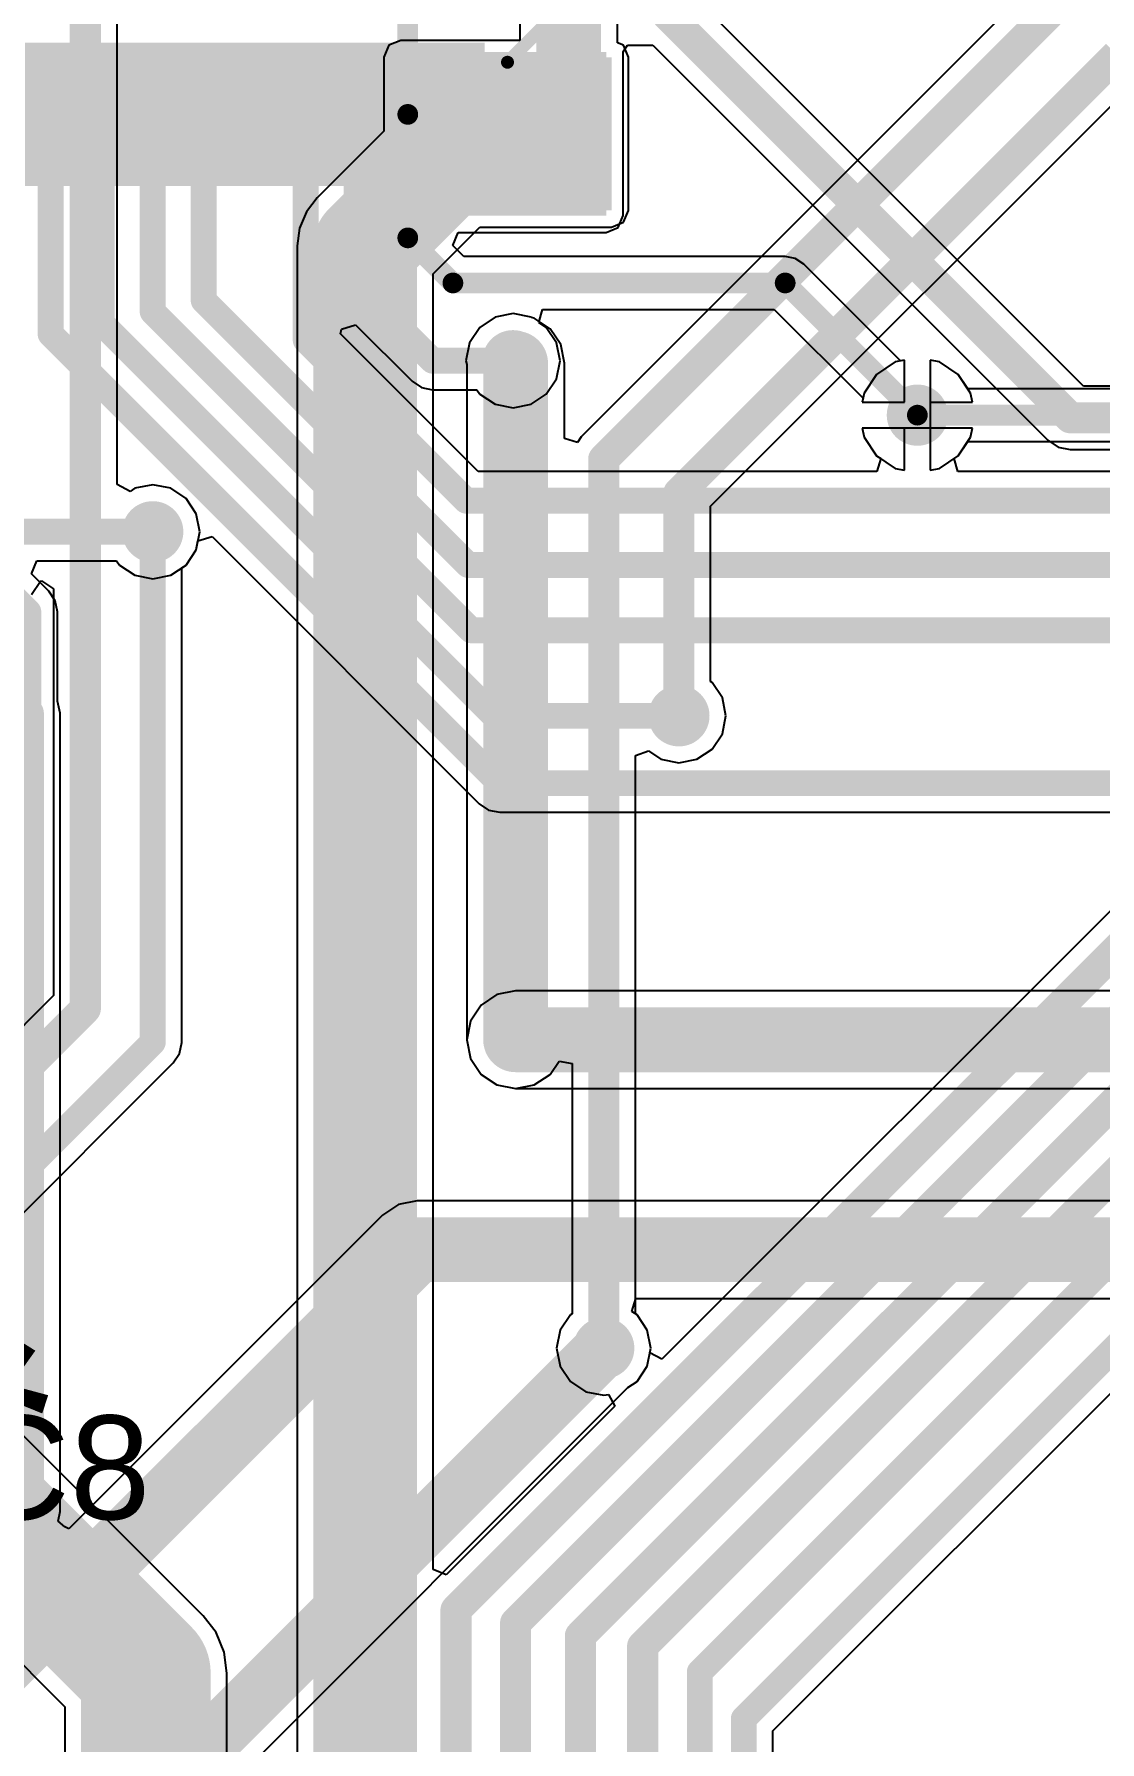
# Model space of a CAD drawing. Header units: millimetres. Extents: x 0 to 214, y 0 to 214.
# Drawn here: x 4.048 to 4.459, y 1.591 to 2.25 of the extents above; entities that cross this region are included whole.
import ezdxf

# ---------------------------------------------------------------- set-up
doc = ezdxf.new("R2010")
doc.units = ezdxf.units.MM
doc.header["$MEASUREMENT"] = 0
for name, color, linetype in [('BottomLayer', 5, 'Continuous'), ('BottomPaste', 16, 'Continuous'), ('BottomSolder', 6, 'Continuous'), ('TopLayer', 1, 'Continuous'), ('TopOverlay', 2, 'Continuous'), ('TopPaste', 8, 'Continuous'), ('TopSolder', 216, 'Continuous'), ('ViaHoleLayer', 16, 'Continuous')]:
    doc.layers.add(name, color=color, linetype=linetype)
doc.styles.add('Arial', font='', dxfattribs={"height": 0.2})
doc.styles.get('Arial').set_extended_font_data('Arial')

# ---------------------------------------------------------------- blocks, each defined once
blk = doc.blocks.new('LQFP_100_101')
at = {"layer": 'TopLayer'}
for points in [[(0.08465, -0.2815), (0.08465, -0.32874), (0.07283, -0.32874), (0.07283, -0.2815)], [(0.10433, -0.2815), (0.10433, -0.32874), (0.09252, -0.32874), (0.09252, -0.2815)], [(0.12402, -0.2815), (0.12402, -0.32874), (0.1122, -0.32874), (0.1122, -0.2815)], [(0.1437, -0.2815), (0.1437, -0.32874), (0.13189, -0.32874), (0.13189, -0.2815)], [(0.16339, -0.2815), (0.16339, -0.32874), (0.15157, -0.32874), (0.15157, -0.2815)], [(0.18307, -0.2815), (0.18307, -0.32874), (0.17126, -0.32874), (0.17126, -0.2815)], [(0.20276, -0.2815), (0.20276, -0.32874), (0.19094, -0.32874), (0.19094, -0.2815)], [(0.22244, -0.2815), (0.22244, -0.32874), (0.21063, -0.32874), (0.21063, -0.2815)], [(0.24213, -0.2815), (0.24213, -0.32874), (0.23031, -0.32874), (0.23031, -0.2815)]]:
    blk.add_hatch(color=1, dxfattribs=at).paths.add_polyline_path(points)
at = {"layer": 'TopPaste'}
for points in [[(0.08465, -0.2815), (0.08465, -0.32874), (0.07283, -0.32874), (0.07283, -0.2815)], [(0.10433, -0.2815), (0.10433, -0.32874), (0.09252, -0.32874), (0.09252, -0.2815)], [(0.12402, -0.2815), (0.12402, -0.32874), (0.1122, -0.32874), (0.1122, -0.2815)], [(0.1437, -0.2815), (0.1437, -0.32874), (0.13189, -0.32874), (0.13189, -0.2815)], [(0.16339, -0.2815), (0.16339, -0.32874), (0.15157, -0.32874), (0.15157, -0.2815)], [(0.18307, -0.2815), (0.18307, -0.32874), (0.17126, -0.32874), (0.17126, -0.2815)], [(0.20276, -0.2815), (0.20276, -0.32874), (0.19094, -0.32874), (0.19094, -0.2815)], [(0.22244, -0.2815), (0.22244, -0.32874), (0.21063, -0.32874), (0.21063, -0.2815)], [(0.24213, -0.2815), (0.24213, -0.32874), (0.23031, -0.32874), (0.23031, -0.2815)]]:
    blk.add_hatch(color=8, dxfattribs=at).paths.add_polyline_path(points)
at = {"layer": 'TopSolder'}
for points in [[(0.08865, -0.2775), (0.08865, -0.33274), (0.06883, -0.33274), (0.06883, -0.2775)], [(0.10833, -0.2775), (0.10833, -0.33274), (0.08852, -0.33274), (0.08852, -0.2775)], [(0.12802, -0.2775), (0.12802, -0.33274), (0.1082, -0.33274), (0.1082, -0.2775)], [(0.1477, -0.2775), (0.1477, -0.33274), (0.12789, -0.33274), (0.12789, -0.2775)], [(0.16739, -0.2775), (0.16739, -0.33274), (0.14757, -0.33274), (0.14757, -0.2775)], [(0.18707, -0.2775), (0.18707, -0.33274), (0.16726, -0.33274), (0.16726, -0.2775)], [(0.20676, -0.2775), (0.20676, -0.33274), (0.18694, -0.33274), (0.18694, -0.2775)], [(0.22644, -0.2775), (0.22644, -0.33274), (0.20663, -0.33274), (0.20663, -0.2775)], [(0.24613, -0.2775), (0.24613, -0.33274), (0.22631, -0.33274), (0.22631, -0.2775)]]:
    blk.add_hatch(color=216, dxfattribs=at).paths.add_polyline_path(points)
at = {"layer": 'TopOverlay', "const_width": 0.005}
blk.add_lwpolyline([(0.255, -0.285), (0.285, -0.255)], dxfattribs=at)
at = {"layer": 'TopOverlay', "const_width": 0.0025}
blk.add_lwpolyline([(0.25375, -0.285, 1), (0.25625, -0.285, 1)], format="xyb", close=True, dxfattribs=at)
blk = doc.blocks.new('C__0603_B_358')
at = {"layer": 'BottomLayer'}
for points in [[(-0.045, -0.0175), (-0.045, 0.0175), (-0.015, 0.0175), (-0.015, -0.0175)], [(0.015, -0.0175), (0.015, 0.0175), (0.045, 0.0175), (0.045, -0.0175)]]:
    blk.add_hatch(color=5, dxfattribs=at).paths.add_polyline_path(points)
at = {"layer": 'BottomPaste'}
for points in [[(-0.045, -0.0175), (-0.045, 0.0175), (-0.015, 0.0175), (-0.015, -0.0175)], [(0.015, -0.0175), (0.015, 0.0175), (0.045, 0.0175), (0.045, -0.0175)]]:
    blk.add_hatch(color=16, dxfattribs=at).paths.add_polyline_path(points)
at = {"layer": 'BottomSolder'}
for points in [[(-0.04736, -0.01986), (-0.04736, 0.01986), (-0.01264, 0.01986), (-0.01264, -0.01986)], [(0.01264, -0.01986), (0.01264, 0.01986), (0.04736, 0.01986), (0.04736, -0.01986)]]:
    blk.add_hatch(color=6, dxfattribs=at).paths.add_polyline_path(points)

msp = doc.modelspace()

# ---------------------------------------------------------------- hatches: boundary and pattern name
at = {"layer": 'BottomLayer'}
msp.add_hatch(color=5, dxfattribs=at).paths.add_polyline_path([(4.271, 2.182), (4.271, 2.2411), (4.18966, 2.2411), (4.18966, 2.182)])
h = msp.add_hatch(color=5, dxfattribs=at)
edge = h.paths.add_edge_path()
edge.add_arc((4.249, 2.218), 0.01181, 0, 360)
h = msp.add_hatch(color=5, dxfattribs=at)
edge = h.paths.add_edge_path()
edge.add_arc((4.233, 2.124), 0.01181, 0, 360)
h = msp.add_hatch(color=5, dxfattribs=at)
edge = h.paths.add_edge_path()
edge.add_arc((4.389, 2.103), 0.01181, 0, 360)
h = msp.add_hatch(color=5, dxfattribs=at)
edge = h.paths.add_edge_path()
edge.add_arc((4.094, 2.058), 0.01181, 0, 360)
h = msp.add_hatch(color=5, dxfattribs=at)
edge = h.paths.add_edge_path()
edge.add_arc((4.297, 1.987), 0.01181, 0, 360)
h = msp.add_hatch(color=5, dxfattribs=at)
edge = h.paths.add_edge_path()
edge.add_arc((4.234, 1.862), 0.01181, 0, 360)
h = msp.add_hatch(color=5, dxfattribs=at)
edge = h.paths.add_edge_path()
edge.add_arc((4.268, 1.743), 0.01181, 0, 360)
at = {"layer": 'BottomSolder'}
h = msp.add_hatch(color=6, dxfattribs=at)
edge = h.paths.add_edge_path()
edge.add_arc((4.249, 2.218), 0.00591, 0, 360)
h = msp.add_hatch(color=6, dxfattribs=at)
edge = h.paths.add_edge_path()
edge.add_arc((4.233, 2.124), 0.00591, 0, 360)
h = msp.add_hatch(color=6, dxfattribs=at)
edge = h.paths.add_edge_path()
edge.add_arc((4.389, 2.103), 0.00591, 0, 360)
h = msp.add_hatch(color=6, dxfattribs=at)
edge = h.paths.add_edge_path()
edge.add_arc((4.094, 2.058), 0.00591, 0, 360)
h = msp.add_hatch(color=6, dxfattribs=at)
edge = h.paths.add_edge_path()
edge.add_arc((4.297, 1.987), 0.00591, 0, 360)
h = msp.add_hatch(color=6, dxfattribs=at)
edge = h.paths.add_edge_path()
edge.add_arc((4.234, 1.862), 0.00591, 0, 360)
h = msp.add_hatch(color=6, dxfattribs=at)
edge = h.paths.add_edge_path()
edge.add_arc((4.268, 1.743), 0.00591, 0, 360)
at = {"layer": 'TopLayer'}
msp.add_hatch(color=1, dxfattribs=at).paths.add_polyline_path([(4.206, 2.18), (4.269, 2.18), (4.269, 2.24316), (4.206, 2.24316)])
h = msp.add_hatch(color=1, dxfattribs=at)
edge = h.paths.add_edge_path()
edge.add_arc((4.249, 2.218), 0.01181, 0, 360)
h = msp.add_hatch(color=1, dxfattribs=at)
edge = h.paths.add_edge_path()
edge.add_arc((4.233, 2.124), 0.01181, 0, 360)
h = msp.add_hatch(color=1, dxfattribs=at)
edge = h.paths.add_edge_path()
edge.add_arc((4.389, 2.103), 0.01181, 0, 360)
h = msp.add_hatch(color=1, dxfattribs=at)
edge = h.paths.add_edge_path()
edge.add_arc((4.094, 2.058), 0.01181, 0, 360)
h = msp.add_hatch(color=1, dxfattribs=at)
edge = h.paths.add_edge_path()
edge.add_arc((4.297, 1.987), 0.01181, 0, 360)
h = msp.add_hatch(color=1, dxfattribs=at)
edge = h.paths.add_edge_path()
edge.add_arc((4.234, 1.862), 0.01181, 0, 360)
h = msp.add_hatch(color=1, dxfattribs=at)
edge = h.paths.add_edge_path()
edge.add_arc((4.268, 1.743), 0.01181, 0, 360)
at = {"layer": 'TopSolder'}
h = msp.add_hatch(color=216, dxfattribs=at)
edge = h.paths.add_edge_path()
edge.add_arc((4.249, 2.218), 0.00591, 0, 360)
h = msp.add_hatch(color=216, dxfattribs=at)
edge = h.paths.add_edge_path()
edge.add_arc((4.233, 2.124), 0.00591, 0, 360)
h = msp.add_hatch(color=216, dxfattribs=at)
edge = h.paths.add_edge_path()
edge.add_arc((4.389, 2.103), 0.00591, 0, 360)
h = msp.add_hatch(color=216, dxfattribs=at)
edge = h.paths.add_edge_path()
edge.add_arc((4.094, 2.058), 0.00591, 0, 360)
h = msp.add_hatch(color=216, dxfattribs=at)
edge = h.paths.add_edge_path()
edge.add_arc((4.297, 1.987), 0.00591, 0, 360)
h = msp.add_hatch(color=216, dxfattribs=at)
edge = h.paths.add_edge_path()
edge.add_arc((4.234, 1.862), 0.00591, 0, 360)
h = msp.add_hatch(color=216, dxfattribs=at)
edge = h.paths.add_edge_path()
edge.add_arc((4.268, 1.743), 0.00591, 0, 360)
at = {"layer": 'ViaHoleLayer'}
h = msp.add_hatch(color=16, dxfattribs=at)
edge = h.paths.add_edge_path()
edge.add_arc((4.249, 2.218), 0.00591, 0, 360)
h = msp.add_hatch(color=16, dxfattribs=at)
edge = h.paths.add_edge_path()
edge.add_arc((4.233, 2.124), 0.00591, 0, 360)
h = msp.add_hatch(color=16, dxfattribs=at)
edge = h.paths.add_edge_path()
edge.add_arc((4.389, 2.103), 0.00591, 0, 360)
h = msp.add_hatch(color=16, dxfattribs=at)
edge = h.paths.add_edge_path()
edge.add_arc((4.094, 2.058), 0.00591, 0, 360)
h = msp.add_hatch(color=16, dxfattribs=at)
edge = h.paths.add_edge_path()
edge.add_arc((4.297, 1.987), 0.00591, 0, 360)
h = msp.add_hatch(color=16, dxfattribs=at)
edge = h.paths.add_edge_path()
edge.add_arc((4.234, 1.862), 0.00591, 0, 360)
h = msp.add_hatch(color=16, dxfattribs=at)
edge = h.paths.add_edge_path()
edge.add_arc((4.268, 1.743), 0.00591, 0, 360)

# ---------------------------------------------------------------- linework, layer by layer
at = {"layer": 'BottomLayer'}
for p, q in [((4.27336, 2.24661), (4.27336, 2.3555)), ((4.08024, 2.07624), (4.08024, 2.33562)), ((4.23564, 2.25801), (4.23564, 2.24759)), ((4.41985, 2.25515), (4.25935, 2.09465)), ((4.81035, 2.25865), (4.2904, 1.73871)), ((4.18966, 2.24759), (4.18507, 2.24569)), ((4.23564, 2.24759), (4.18966, 2.24759)), ((4.18507, 2.24569), (4.18317, 2.2411)), ((4.18317, 2.2411), (4.18317, 2.21259)), ((4.27559, 2.24569), (4.27336, 2.24661)), ((4.27749, 2.2411), (4.27559, 2.24569)), ((4.27749, 2.182), (4.27749, 2.2411)), ((4.30924, 2.06793), (4.47465, 2.23335)), ((4.18317, 2.21259), (4.15746, 2.18688)), ((4.15329, 2.18145), (4.15067, 2.17513)), ((4.15746, 2.18688), (4.15329, 2.18145)), ((4.27559, 2.17741), (4.27749, 2.182)), ((4.15067, 2.17513), (4.14978, 2.16834)), ((4.20222, 2.15748), (4.22025, 2.17551)), ((4.22025, 2.17551), (4.271, 2.17551)), ((4.271, 2.17551), (4.27559, 2.17741)), ((4.14978, 2.16834), (4.14978, 2.16834)), ((4.14978, 2.16834), (4.14978, 0.867)), ((4.20222, 1.6576), (4.20222, 2.15748)), ((4.233, 2.14216), (4.22605, 2.14078)), ((4.23995, 2.14078), (4.233, 2.14216)), ((4.22016, 2.13684), (4.21622, 2.13095)), ((4.22605, 2.14078), (4.22016, 2.13684)), ((4.24016, 2.14064), (4.23995, 2.14078)), ((4.24122, 2.14043), (4.24016, 2.14064)), ((4.24734, 2.13634), (4.24122, 2.14043)), ((4.25143, 2.13022), (4.24734, 2.13634)), ((4.21622, 2.13095), (4.21484, 2.124)), ((4.25286, 2.123), (4.25143, 2.13022)), ((4.21484, 2.124), (4.21514, 2.1225)), ((4.21514, 2.1225), (4.21514, 1.862)), ((4.25286, 2.09394), (4.25286, 2.123)), ((4.38049, 2.12355), (4.37328, 2.11872)), ((4.384, 2.12424), (4.38049, 2.12355)), ((4.384, 2.108), (4.384, 2.12424)), ((4.39751, 2.12355), (4.394, 2.12424)), ((4.394, 2.12424), (4.394, 2.103)), ((4.40472, 2.11872), (4.39751, 2.12355)), ((4.37328, 2.11872), (4.36845, 2.11151)), ((4.40842, 2.1132), (4.40472, 2.11872)), ((4.36845, 2.11151), (4.36776, 2.108)), ((4.49478, 2.1132), (4.40842, 2.1132)), ((4.36776, 2.108), (4.384, 2.108)), ((4.394, 2.103), (4.394, 2.08176)), ((4.384, 2.098), (4.36776, 2.098)), ((4.36776, 2.098), (4.36845, 2.09449)), ((4.384, 2.08176), (4.384, 2.098)), ((4.25786, 2.09243), (4.25286, 2.09394)), ((4.25935, 2.09465), (4.25786, 2.09243)), ((4.36845, 2.09449), (4.37328, 2.08728)), ((4.40472, 2.08728), (4.40842, 2.0928)), ((4.40842, 2.0928), (4.499, 2.0928)), ((4.37328, 2.08728), (4.38049, 2.08245)), ((4.38049, 2.08245), (4.384, 2.08176)), ((4.394, 2.08176), (4.39751, 2.08245)), ((4.39751, 2.08245), (4.40472, 2.08728)), ((4.08524, 2.07356), (4.08024, 2.07624)), ((4.094, 2.07616), (4.08705, 2.07478)), ((4.10095, 2.07478), (4.094, 2.07616)), ((4.08705, 2.07478), (4.08524, 2.07356)), ((4.10684, 2.07084), (4.10095, 2.07478)), ((4.11078, 2.06495), (4.10684, 2.07084)), ((4.11216, 2.058), (4.11078, 2.06495)), ((4.30924, 2.00025), (4.30924, 2.06793)), ((4.11078, 2.05105), (4.11216, 2.058)), ((4.10684, 2.04516), (4.11078, 2.05105)), ((4.33328, 1.59542), (4.79008, 2.05222)), ((4.10522, 2.04407), (4.10684, 2.04516)), ((4.10522, 1.861), (4.10522, 2.04407)), ((4.04726, 2.03374), (4.05076, 2.03899)), ((4.05076, 2.03899), (4.05113, 2.03904)), ((4.05113, 2.03904), (4.05576, 2.03597)), ((4.05576, 2.03597), (4.05576, 1.87907)), ((4.30984, 1.99984), (4.30924, 2.00025)), ((4.31378, 1.99395), (4.30984, 1.99984)), ((4.31516, 1.987), (4.31378, 1.99395)), ((4.31378, 1.98005), (4.31516, 1.987)), ((4.30984, 1.97416), (4.31378, 1.98005)), ((4.28024, 1.97172), (4.28524, 1.97344)), ((4.28024, 1.75625), (4.28024, 1.97172)), ((4.28524, 1.97344), (4.29005, 1.97022)), ((4.29005, 1.97022), (4.297, 1.96884)), ((4.297, 1.96884), (4.30395, 1.97022)), ((4.30395, 1.97022), (4.30984, 1.97416)), ((4.05576, 1.87907), (3.97693, 1.80024)), ((4.10436, 1.85671), (4.10522, 1.861)), ((4.21514, 1.862), (4.21657, 1.85478)), ((4.00993, 1.76107), (4.10193, 1.85307)), ((4.10193, 1.85307), (4.10436, 1.85671)), ((4.10193, 1.85307), (4.10193, 1.85307)), ((4.21657, 1.85478), (4.22066, 1.84866)), ((4.24734, 1.84866), (4.25076, 1.85379)), ((4.25076, 1.85379), (4.25576, 1.85291)), ((4.25576, 1.85291), (4.25576, 1.75625)), ((4.22066, 1.84866), (4.22678, 1.84457)), ((4.24122, 1.84457), (4.24734, 1.84866)), ((4.22678, 1.84457), (4.234, 1.84314)), ((4.234, 1.84314), (4.24122, 1.84457)), ((4.25516, 1.75584), (4.25122, 1.74995)), ((4.25576, 1.75625), (4.25516, 1.75584)), ((4.28084, 1.75584), (4.28024, 1.75625)), ((4.28478, 1.74995), (4.28084, 1.75584)), ((4.25122, 1.74995), (4.24984, 1.743)), ((4.28616, 1.743), (4.28478, 1.74995)), ((4.24984, 1.743), (4.25122, 1.73605)), ((4.2858, 1.74117), (4.28616, 1.743)), ((4.2904, 1.73871), (4.2858, 1.74117)), ((4.11347, 1.63975), (4.01911, 1.73411)), ((4.25122, 1.73605), (4.25516, 1.73016)), ((4.25516, 1.73016), (4.26105, 1.72622)), ((4.27229, 1.7206), (4.20722, 1.65553)), ((4.26105, 1.72622), (4.268, 1.72484)), ((4.268, 1.72484), (4.26983, 1.7252)), ((4.26983, 1.7252), (4.27229, 1.7206)), ((3.98405, 1.68073), (4.06009, 1.60469)), ((4.20722, 1.65553), (4.20222, 1.6576)), ((4.11844, 1.63327), (4.11347, 1.63975)), ((4.12156, 1.62573), (4.11844, 1.63327)), ((4.12263, 1.61764), (4.12156, 1.62573)), ((4.12263, 1.47248), (4.12263, 1.61764)), ((4.06009, 1.60469), (4.06009, 1.47248)), ((4.33328, 0.90781), (4.33328, 1.59542))]:
    msp.add_line(p, q, dxfattribs=at)
for points, const_width in [([(4.2545, 2.2235), (4.2545, 2.3555)], 0.025), ([(4.068, 1.874), (4.068, 2.353)], 0.012), ([(4.268, 2.086), (4.44, 2.258)], 0.012), ([(4.211, 1.642), (4.819, 2.25)], 0.012), ([(4.297, 2.073), (4.466, 2.242)], 0.012), ([(4.21223, 2.22301), (4.21473, 2.22301)], 0.022), ([(4.21645, 2.22073), (4.21873, 2.22301)], 0.022), ([(4.21873, 2.22301), (4.2212, 2.22301)], 0.022), ([(4.249, 2.218), (4.2545, 2.2235)], 0.025), ([(4.176, 2.16834), (4.21766, 2.21)], 0.04), ([(4.21766, 2.21), (4.241, 2.21)], 0.04), ([(4.21873, 2.21651), (4.21873, 2.21901)], 0.022), ([(4.234, 1.637), (4.819, 2.222)], 0.012), ([(4.259, 1.632), (4.823, 2.196)], 0.012), ([(4.176, 0.867), (4.176, 2.16834)], 0.04), ([(4.283, 1.628), (4.82719, 2.17219)], 0.012), ([(4.30506, 1.61806), (4.827, 2.14)], 0.01), ([(4.234, 1.862), (4.234, 2.123)], 0.025), ([(4.389, 2.103), (4.499, 2.103)], 0.008), ([(4.268, 1.743), (4.268, 2.086)], 0.012), ([(4.297, 1.987), (4.297, 2.073)], 0.012), ([(4.32206, 1.60006), (4.792, 2.07)], 0.01), ([(4.094, 1.861), (4.094, 2.058)], 0.01), ([(3.982, 1.788), (4.068, 1.874)], 0.012), ([(4.002, 1.769), (4.094, 1.861)], 0.01), ([(3.997, 1.712), (4.09136, 1.61764)], 0.05), ([(4.211, 0.747), (4.211, 1.642)], 0.012), ([(4.09136, 1.45164), (4.09136, 1.61764)], 0.05), ([(4.234, 0.731), (4.234, 1.637)], 0.012), ([(4.259, 0.72064), (4.259, 1.632)], 0.012), ([(4.283, 0.7107), (4.283, 1.628)], 0.012), ([(4.30506, 0.75694), (4.30506, 1.61806)], 0.01), ([(4.32206, 0.903), (4.32206, 1.60006)], 0.01)]:
    msp.add_lwpolyline(points, dxfattribs=dict(at, const_width=const_width))
for points, const_width in [([(4.20673, 2.22301, 1), (4.21773, 2.22301, 1)], 0.011), ([(4.20923, 2.22301, 1), (4.22023, 2.22301, 1)], 0.011), ([(4.21323, 2.22301, 1), (4.22423, 2.22301, 1)], 0.011), ([(4.21323, 2.22301, 1), (4.22423, 2.22301, 1)], 0.011), ([(4.2157, 2.22301, 1), (4.2267, 2.22301, 1)], 0.011), ([(4.24825, 2.2235, 1), (4.26075, 2.2235, 1)], 0.0125), ([(4.24825, 2.2235, 1), (4.26075, 2.2235, 1)], 0.0125), ([(4.20766, 2.21, 1), (4.22766, 2.21, 1)], 0.02), ([(4.20766, 2.21, 1), (4.22766, 2.21, 1)], 0.02), ([(4.21095, 2.22073, 1), (4.22195, 2.22073, 1)], 0.011), ([(4.21323, 2.21901, 1), (4.22423, 2.21901, 1)], 0.011), ([(4.21323, 2.21651, 1), (4.22423, 2.21651, 1)], 0.011), ([(4.231, 2.21, 1), (4.251, 2.21, 1)], 0.02), ([(4.24275, 2.218, 1), (4.25525, 2.218, 1)], 0.0125), ([(4.166, 2.16834, 1), (4.186, 2.16834, 1)], 0.02), ([(4.166, 2.16834, 1), (4.186, 2.16834, 1)], 0.02), ([(4.22775, 2.123, 1), (4.24025, 2.123, 1)], 0.0125), ([(4.387, 2.103, 1), (4.391, 2.103, 1)], 0.004), ([(4.265, 2.086, 1), (4.271, 2.086, 1)], 0.006), ([(4.265, 2.086, 1), (4.271, 2.086, 1)], 0.006), ([(4.294, 2.073, 1), (4.3, 2.073, 1)], 0.006), ([(4.294, 2.073, 1), (4.3, 2.073, 1)], 0.006), ([(4.0915, 2.058, 1), (4.0965, 2.058, 1)], 0.005), ([(4.294, 1.987, 1), (4.3, 1.987, 1)], 0.006), ([(4.065, 1.874, 1), (4.071, 1.874, 1)], 0.006), ([(4.065, 1.874, 1), (4.071, 1.874, 1)], 0.006), ([(4.22775, 1.862, 1), (4.24025, 1.862, 1)], 0.0125), ([(4.0915, 1.861, 1), (4.0965, 1.861, 1)], 0.005), ([(4.0915, 1.861, 1), (4.0965, 1.861, 1)], 0.005), ([(4.265, 1.743, 1), (4.271, 1.743, 1)], 0.006), ([(4.208, 1.642, 1), (4.214, 1.642, 1)], 0.006), ([(4.208, 1.642, 1), (4.214, 1.642, 1)], 0.006), ([(4.07886, 1.61764, 1), (4.10386, 1.61764, 1)], 0.025), ([(4.07886, 1.61764, 1), (4.10386, 1.61764, 1)], 0.025), ([(4.231, 1.637, 1), (4.237, 1.637, 1)], 0.006), ([(4.231, 1.637, 1), (4.237, 1.637, 1)], 0.006), ([(4.256, 1.632, 1), (4.262, 1.632, 1)], 0.006), ([(4.256, 1.632, 1), (4.262, 1.632, 1)], 0.006), ([(4.28, 1.628, 1), (4.286, 1.628, 1)], 0.006), ([(4.28, 1.628, 1), (4.286, 1.628, 1)], 0.006), ([(4.30256, 1.61806, 1), (4.30756, 1.61806, 1)], 0.005), ([(4.30256, 1.61806, 1), (4.30756, 1.61806, 1)], 0.005), ([(4.31956, 1.60006, 1), (4.32456, 1.60006, 1)], 0.005), ([(4.31956, 1.60006, 1), (4.32456, 1.60006, 1)], 0.005)]:
    msp.add_lwpolyline(points, format="xyb", close=True, dxfattribs=dict(at, const_width=const_width))
at = {"layer": 'TopLayer'}
for p, q in [((4.45307, 2.11424), (4.30065, 2.26665)), ((4.27549, 2.24316), (4.27723, 2.24576)), ((4.27549, 2.18), (4.27549, 2.24316)), ((4.27723, 2.24576), (4.28693, 2.24576)), ((4.28693, 2.24576), (4.43935, 2.09335)), ((4.269, 2.17351), (4.27359, 2.17541)), ((4.27359, 2.17541), (4.27549, 2.18)), ((4.20972, 2.16851), (4.21179, 2.17351)), ((4.21403, 2.1642), (4.20972, 2.16851)), ((4.21179, 2.17351), (4.269, 2.17351)), ((4.338, 2.1642), (4.21403, 2.1642)), ((4.3419, 2.16342), (4.338, 2.1642)), ((4.34521, 2.16121), (4.3419, 2.16342)), ((4.38248, 2.12394), (4.34521, 2.16121)), ((4.2429, 2.1388), (4.24442, 2.1438)), ((4.24442, 2.1438), (4.33378, 2.1438)), ((4.33378, 2.1438), (4.36806, 2.10952)), ((4.16649, 2.13433), (4.16684, 2.13623)), ((4.16684, 2.13623), (4.17223, 2.13791)), ((4.17223, 2.13791), (4.19407, 2.11607)), ((4.24584, 2.13684), (4.2429, 2.1388)), ((4.24978, 2.13095), (4.24584, 2.13684)), ((4.2196, 2.08122), (4.16649, 2.13433)), ((4.25116, 2.124), (4.24978, 2.13095)), ((4.24978, 2.11705), (4.25116, 2.124)), ((4.384, 2.12424), (4.38248, 2.12394)), ((4.384, 2.108), (4.384, 2.12424)), ((4.39751, 2.12355), (4.394, 2.12424)), ((4.394, 2.12424), (4.394, 2.108)), ((4.40472, 2.11872), (4.39751, 2.12355)), ((4.19407, 2.11607), (4.19407, 2.11607)), ((4.19407, 2.11607), (4.19771, 2.11364)), ((4.24584, 2.11116), (4.24978, 2.11705)), ((4.40955, 2.11151), (4.40472, 2.11872)), ((4.19771, 2.11364), (4.202, 2.11278)), ((4.202, 2.11278), (4.202, 2.11278)), ((4.202, 2.11278), (4.21907, 2.11278)), ((4.21907, 2.11278), (4.22016, 2.11116)), ((4.22016, 2.11116), (4.22605, 2.10722)), ((4.23995, 2.10722), (4.24584, 2.11116)), ((4.36806, 2.10952), (4.36776, 2.108)), ((4.41024, 2.108), (4.40955, 2.11151)), ((5.15575, 2.11424), (4.45307, 2.11424)), ((4.22605, 2.10722), (4.233, 2.10584)), ((4.233, 2.10584), (4.23995, 2.10722)), ((4.36776, 2.108), (4.384, 2.108)), ((4.394, 2.108), (4.41024, 2.108)), ((4.41024, 2.098), (4.36776, 2.098)), ((4.36776, 2.098), (4.36845, 2.09449)), ((4.40955, 2.09449), (4.41024, 2.098)), ((4.36845, 2.09449), (4.37328, 2.08728)), ((4.40472, 2.08728), (4.40955, 2.09449)), ((4.43935, 2.09335), (4.44332, 2.0907)), ((4.44332, 2.0907), (4.448, 2.08976)), ((4.448, 2.08976), (4.78052, 2.08976)), ((4.37328, 2.08728), (4.37486, 2.08622)), ((4.37486, 2.08622), (4.37334, 2.08122)), ((4.40314, 2.08622), (4.40472, 2.08728)), ((4.40466, 2.08122), (4.40314, 2.08622)), ((4.37334, 2.08122), (4.2196, 2.08122)), ((4.77807, 2.08122), (4.40466, 2.08122)), ((4.11146, 2.05449), (4.11689, 2.05614)), ((4.11689, 2.05614), (4.21996, 1.95307)), ((4.10684, 2.04516), (4.11078, 2.05105)), ((4.11078, 2.05105), (4.11146, 2.05449)), ((4.04719, 2.04178), (4.04926, 2.04678)), ((4.04926, 2.04678), (4.08007, 2.04678)), ((4.08007, 2.04678), (4.08116, 2.04516)), ((4.08116, 2.04516), (4.08705, 2.04122)), ((4.10095, 2.04122), (4.10684, 2.04516)), ((4.05393, 2.03504), (4.04719, 2.04178)), ((4.08705, 2.04122), (4.094, 2.03984)), ((4.094, 2.03984), (4.10095, 2.04122)), ((4.05636, 2.0314), (4.05393, 2.03504)), ((4.05393, 2.03504), (4.05393, 2.03504)), ((4.05722, 2.02711), (4.05636, 2.0314)), ((4.05722, 1.99281), (4.05722, 2.02711)), ((4.0573, 1.99268), (4.05722, 1.99281)), ((4.05824, 1.988), (4.0573, 1.99268)), ((4.05824, 1.68), (4.05824, 1.988)), ((4.21996, 1.95307), (4.21996, 1.95307)), ((4.21996, 1.95307), (4.2236, 1.95064)), ((4.2236, 1.95064), (4.22789, 1.94978)), ((4.22789, 1.94978), (4.22789, 1.94978)), ((4.22789, 1.94978), (5.166, 1.94978)), ((4.22678, 1.87943), (4.22066, 1.87534)), ((4.234, 1.88086), (4.22678, 1.87943)), ((5.086, 1.88086), (4.234, 1.88086)), ((4.22066, 1.87534), (4.21657, 1.86922)), ((4.21657, 1.86922), (4.21514, 1.862)), ((4.21514, 1.862), (4.21657, 1.85478)), ((4.21657, 1.85478), (4.22066, 1.84866)), ((4.22066, 1.84866), (4.22678, 1.84457)), ((4.22678, 1.84457), (4.234, 1.84314)), ((4.234, 1.84314), (5.086, 1.84314)), ((4.196, 1.79986), (4.18878, 1.79843)), ((5.99519, 1.79986), (4.196, 1.79986)), ((4.18266, 1.79434), (4.06161, 1.67328)), ((4.18878, 1.79843), (4.18266, 1.79434)), ((4.2789, 1.75714), (4.28042, 1.76214)), ((4.28042, 1.76214), (6.003, 1.76214)), ((4.28084, 1.75584), (4.2789, 1.75714)), ((4.28478, 1.74995), (4.28084, 1.75584)), ((4.28616, 1.743), (4.28478, 1.74995)), ((4.28478, 1.73605), (4.28616, 1.743)), ((4.28084, 1.73016), (4.28478, 1.73605)), ((3.73826, 1.18874), (4.27732, 1.7278)), ((4.27732, 1.7278), (4.28084, 1.73016)), ((4.05749, 1.67623), (4.05824, 1.68)), ((4.06005, 1.67402), (4.05749, 1.67623)), ((4.06161, 1.67328), (4.06005, 1.67402))]:
    msp.add_line(p, q, dxfattribs=at)
for points, const_width in [([(4.1924, 2.21904), (4.1924, 2.2626)], 0.008), ([(4.292, 2.258), (4.448, 2.102)], 0.012), ([(4.2375, 2.21158), (4.24758, 2.21158)], 0.04), ([(4.05461, 2.13428), (4.05461, 2.21904)], 0.01), ([(4.07429, 2.13854), (4.07429, 2.21904)], 0.01), ([(4.09398, 2.1429), (4.09398, 2.21904)], 0.01), ([(4.11366, 2.14725), (4.11366, 2.21904)], 0.01), ([(4.15303, 2.13192), (4.15303, 2.21904)], 0.01), ([(4.17272, 2.15328), (4.17272, 2.21904)], 0.01), ([(4.1924, 2.1714), (4.1924, 2.21904)], 0.008), ([(4.1924, 2.1714), (4.20981, 2.154)], 0.008), ([(4.17272, 2.15328), (4.202, 2.124)], 0.01), ([(4.20981, 2.154), (4.338, 2.154)], 0.008), ([(4.338, 2.154), (4.389, 2.103)], 0.008), ([(4.11366, 2.14725), (4.21573, 2.04519)], 0.01), ([(3.9365, 2.13661), (4.046, 2.02711)], 0.01), ([(4.07429, 2.13854), (4.22583, 1.987)], 0.01), ([(4.09398, 2.1429), (4.21688, 2.02)], 0.01), ([(4.05461, 2.13428), (4.22789, 1.961)], 0.01), ([(4.15303, 2.13192), (4.21496, 2.07)], 0.01), ([(4.202, 2.124), (4.233, 2.124)], 0.01), ([(4.233, 2.124), (4.2335, 2.124)], 0.01), ([(4.448, 2.102), (5.169, 2.102)], 0.012), ([(4.21496, 2.07), (4.792, 2.07)], 0.01), ([(4.043, 2.058), (4.094, 2.058)], 0.01), ([(4.21573, 2.04519), (5.18319, 2.04519)], 0.01), ([(4.046, 1.988), (4.046, 2.02711)], 0.01), ([(4.21688, 2.02), (4.474, 2.02)], 0.01), ([(4.046, 1.68), (4.046, 1.988)], 0.012), ([(4.22583, 1.987), (4.297, 1.987)], 0.01), ([(4.22789, 1.961), (5.166, 1.961)], 0.01), ([(4.234, 1.862), (5.086, 1.862)], 0.025), ([(4.003, 1.588), (4.196, 1.781)], 0.025), ([(4.196, 1.781), (6.003, 1.781)], 0.025), ([(3.726, 1.201), (4.268, 1.743)], 0.022), ([(4.008, 1.642), (4.046, 1.68)], 0.012)]:
    msp.add_lwpolyline(points, dxfattribs=dict(at, const_width=const_width))
for points, const_width in [([(4.2275, 2.21158, 1), (4.2475, 2.21158, 1)], 0.02), ([(4.23758, 2.21158, 1), (4.25758, 2.21158, 1)], 0.02), ([(4.05211, 2.21904, 1), (4.05711, 2.21904, 1)], 0.005), ([(4.07179, 2.21904, 1), (4.07679, 2.21904, 1)], 0.005), ([(4.09148, 2.21904, 1), (4.09648, 2.21904, 1)], 0.005), ([(4.11116, 2.21904, 1), (4.11616, 2.21904, 1)], 0.005), ([(4.15053, 2.21904, 1), (4.15553, 2.21904, 1)], 0.005), ([(4.17022, 2.21904, 1), (4.17522, 2.21904, 1)], 0.005), ([(4.1904, 2.21904, 1), (4.1944, 2.21904, 1)], 0.004), ([(4.1904, 2.21904, 1), (4.1944, 2.21904, 1)], 0.004), ([(4.1904, 2.1714, 1), (4.1944, 2.1714, 1)], 0.004), ([(4.1904, 2.1714, 1), (4.1944, 2.1714, 1)], 0.004), ([(4.17022, 2.15328, 1), (4.17522, 2.15328, 1)], 0.005), ([(4.17022, 2.15328, 1), (4.17522, 2.15328, 1)], 0.005), ([(4.20781, 2.154, 1), (4.21181, 2.154, 1)], 0.004), ([(4.20781, 2.154, 1), (4.21181, 2.154, 1)], 0.004), ([(4.336, 2.154, 1), (4.34, 2.154, 1)], 0.004), ([(4.336, 2.154, 1), (4.34, 2.154, 1)], 0.004), ([(4.11116, 2.14725, 1), (4.11616, 2.14725, 1)], 0.005), ([(4.11116, 2.14725, 1), (4.11616, 2.14725, 1)], 0.005), ([(4.07179, 2.13854, 1), (4.07679, 2.13854, 1)], 0.005), ([(4.07179, 2.13854, 1), (4.07679, 2.13854, 1)], 0.005), ([(4.09148, 2.1429, 1), (4.09648, 2.1429, 1)], 0.005), ([(4.09148, 2.1429, 1), (4.09648, 2.1429, 1)], 0.005), ([(4.05211, 2.13428, 1), (4.05711, 2.13428, 1)], 0.005), ([(4.05211, 2.13428, 1), (4.05711, 2.13428, 1)], 0.005), ([(4.15053, 2.13192, 1), (4.15553, 2.13192, 1)], 0.005), ([(4.15053, 2.13192, 1), (4.15553, 2.13192, 1)], 0.005), ([(4.1995, 2.124, 1), (4.2045, 2.124, 1)], 0.005), ([(4.1995, 2.124, 1), (4.2045, 2.124, 1)], 0.005), ([(4.2305, 2.124, 1), (4.2355, 2.124, 1)], 0.005), ([(4.2305, 2.124, 1), (4.2355, 2.124, 1)], 0.005), ([(4.231, 2.124, 1), (4.236, 2.124, 1)], 0.005), ([(4.387, 2.103, 1), (4.391, 2.103, 1)], 0.004), ([(4.445, 2.102, 1), (4.451, 2.102, 1)], 0.006), ([(4.445, 2.102, 1), (4.451, 2.102, 1)], 0.006), ([(4.21246, 2.07, 1), (4.21746, 2.07, 1)], 0.005), ([(4.21246, 2.07, 1), (4.21746, 2.07, 1)], 0.005), ([(4.0915, 2.058, 1), (4.0965, 2.058, 1)], 0.005), ([(4.21323, 2.04519, 1), (4.21823, 2.04519, 1)], 0.005), ([(4.21323, 2.04519, 1), (4.21823, 2.04519, 1)], 0.005), ([(4.0435, 2.02711, 1), (4.0485, 2.02711, 1)], 0.005), ([(4.0435, 2.02711, 1), (4.0485, 2.02711, 1)], 0.005), ([(4.21438, 2.02, 1), (4.21938, 2.02, 1)], 0.005), ([(4.21438, 2.02, 1), (4.21938, 2.02, 1)], 0.005), ([(4.043, 1.988, 1), (4.049, 1.988, 1)], 0.006), ([(4.0435, 1.988, 1), (4.0485, 1.988, 1)], 0.005), ([(4.22333, 1.987, 1), (4.22833, 1.987, 1)], 0.005), ([(4.22333, 1.987, 1), (4.22833, 1.987, 1)], 0.005), ([(4.2945, 1.987, 1), (4.2995, 1.987, 1)], 0.005), ([(4.22539, 1.961, 1), (4.23039, 1.961, 1)], 0.005), ([(4.22539, 1.961, 1), (4.23039, 1.961, 1)], 0.005), ([(4.22775, 1.862, 1), (4.24025, 1.862, 1)], 0.0125), ([(4.18975, 1.781, 1), (4.20225, 1.781, 1)], 0.0125), ([(4.18975, 1.781, 1), (4.20225, 1.781, 1)], 0.0125), ([(4.2625, 1.743, 1), (4.2735, 1.743, 1)], 0.011), ([(4.043, 1.68, 1), (4.049, 1.68, 1)], 0.006), ([(4.043, 1.68, 1), (4.049, 1.68, 1)], 0.006)]:
    msp.add_lwpolyline(points, format="xyb", close=True, dxfattribs=dict(at, const_width=const_width))

# ---------------------------------------------------------------- block references
msp.add_blockref('LQFP_100_101', (3.97587, 2.52416))
at = {"rotation": 90}
msp.add_blockref('C__0603_B_358', (4.21223, 2.25301), dxfattribs=at)

# ---------------------------------------------------------------- texts
at = {"layer": 'TopOverlay', "style": 'Arial', "text_generation_flag": 2}
msp.add_text('*', height=0.075, rotation=180, dxfattribs=at).set_placement((4.01454, 1.78261))
at = {"layer": 'TopOverlay', "style": 'Arial'}
msp.add_text('C8', height=0.04, dxfattribs=at).set_placement((4.02168, 1.67701))

doc.saveas('drawing.dxf')
